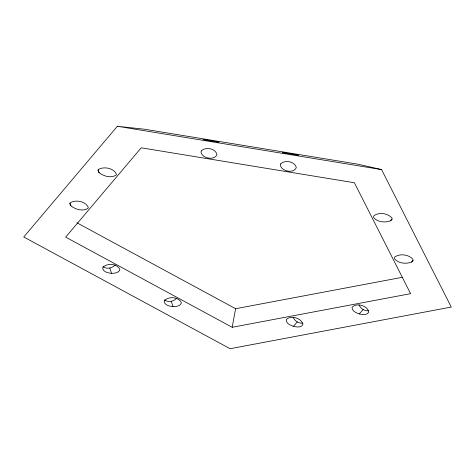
<?xml version="1.0" encoding="UTF-8"?>
<svg xmlns="http://www.w3.org/2000/svg" width="475" height="475" viewBox="0 0 475 475"><rect width="100%" height="100%" fill="white"/><g stroke="black" fill="none" stroke-linecap="round" stroke-linejoin="round"><path stroke-width="0.71" d="M232.174 327.281L410.596 293.669L354.38 182.75L141.212 147.808L65.681 237.132L232.174 327.281L235.612 308.714L402.384 277.299M117.361 126.279L23.75 236.989L230.102 348.721L451.25 307.064L381.573 169.587L357.817 164.184L144.649 129.242L117.361 126.279L381.573 169.587M390.699 220.738L392.095 218.88L391.857 217.805C387.636 213.227 379.062 212.028 373.932 215.668L373.54 216.665L373.777 217.746C377.791 222.258 385.296 222.929 390.699 220.738L392.142 219.058M411.623 262.028L412.627 261.167L413.018 260.169L412.781 259.089C408.559 254.511 399.992 253.312 394.856 256.951L394.464 257.955L394.701 259.029C398.715 263.542 406.226 264.213 411.623 262.028L413.072 260.348M293.443 326.349C296.471 327.043 301.15 327.881 302.908 324.567C301.975 318.108 290.302 314.664 286.17 319.788C286.057 323.558 290.445 325.322 293.443 326.349L297.267 321.949M359.308 313.939C362.336 314.64 367.015 315.471 368.772 312.158C367.84 305.704 356.167 302.254 352.034 307.378C351.922 311.149 356.309 312.912 359.308 313.939L363.132 309.54M111.53 273.327C114.368 273.333 117.895 273.054 119.599 270.441L119.819 269.313C117.212 263.512 106.97 262.8 102.915 267.419L102.689 268.541C103.692 272.211 108.258 273.018 111.53 273.327L109.832 268.025M172.989 306.607C175.827 306.607 179.354 306.333 181.058 303.715L181.278 302.593C178.671 296.786 168.429 296.073 164.374 300.693L164.148 301.821C165.152 305.49 169.717 306.292 172.989 306.607L171.291 301.298M76.926 222.793L235.612 308.714M99.038 172.621C103.514 176.213 110.841 178.398 116.001 175.18L116.44 174.212C113.935 168.108 103.918 166.203 98.473 169.403L98.04 170.371L99.038 172.621L97.987 169.89M70.923 205.865C75.4 209.463 82.727 211.648 87.893 208.424L88.326 207.456C85.821 201.352 75.804 199.447 70.365 202.653L69.926 203.615L70.122 204.713L70.923 205.865L69.873 203.14M176.623 298.27A8.111 6.448 -17.7 0 1 164.415 299.897M115.164 264.991A8.111 6.448 -17.7 0 1 102.956 266.623M368.766 310.703A8.111 6.264 41 0 1 358.987 304.956M302.908 323.107A8.111 6.264 41 0 1 293.123 317.365M201.364 150.896L200.978 152.042C202.071 158.472 214.207 160.841 216.974 154.666C215.745 148.438 205.533 146.484 201.364 150.896M280.707 163.899L280.321 165.051C281.414 171.475 293.55 173.85 296.323 167.675C295.088 161.447 284.881 159.487 280.707 163.899M203.365 139.543L203.003 139.561L219.005 142.185L203.365 139.543M282.714 152.552L282.352 152.57L298.353 155.188L282.714 152.552"/></g></svg>
